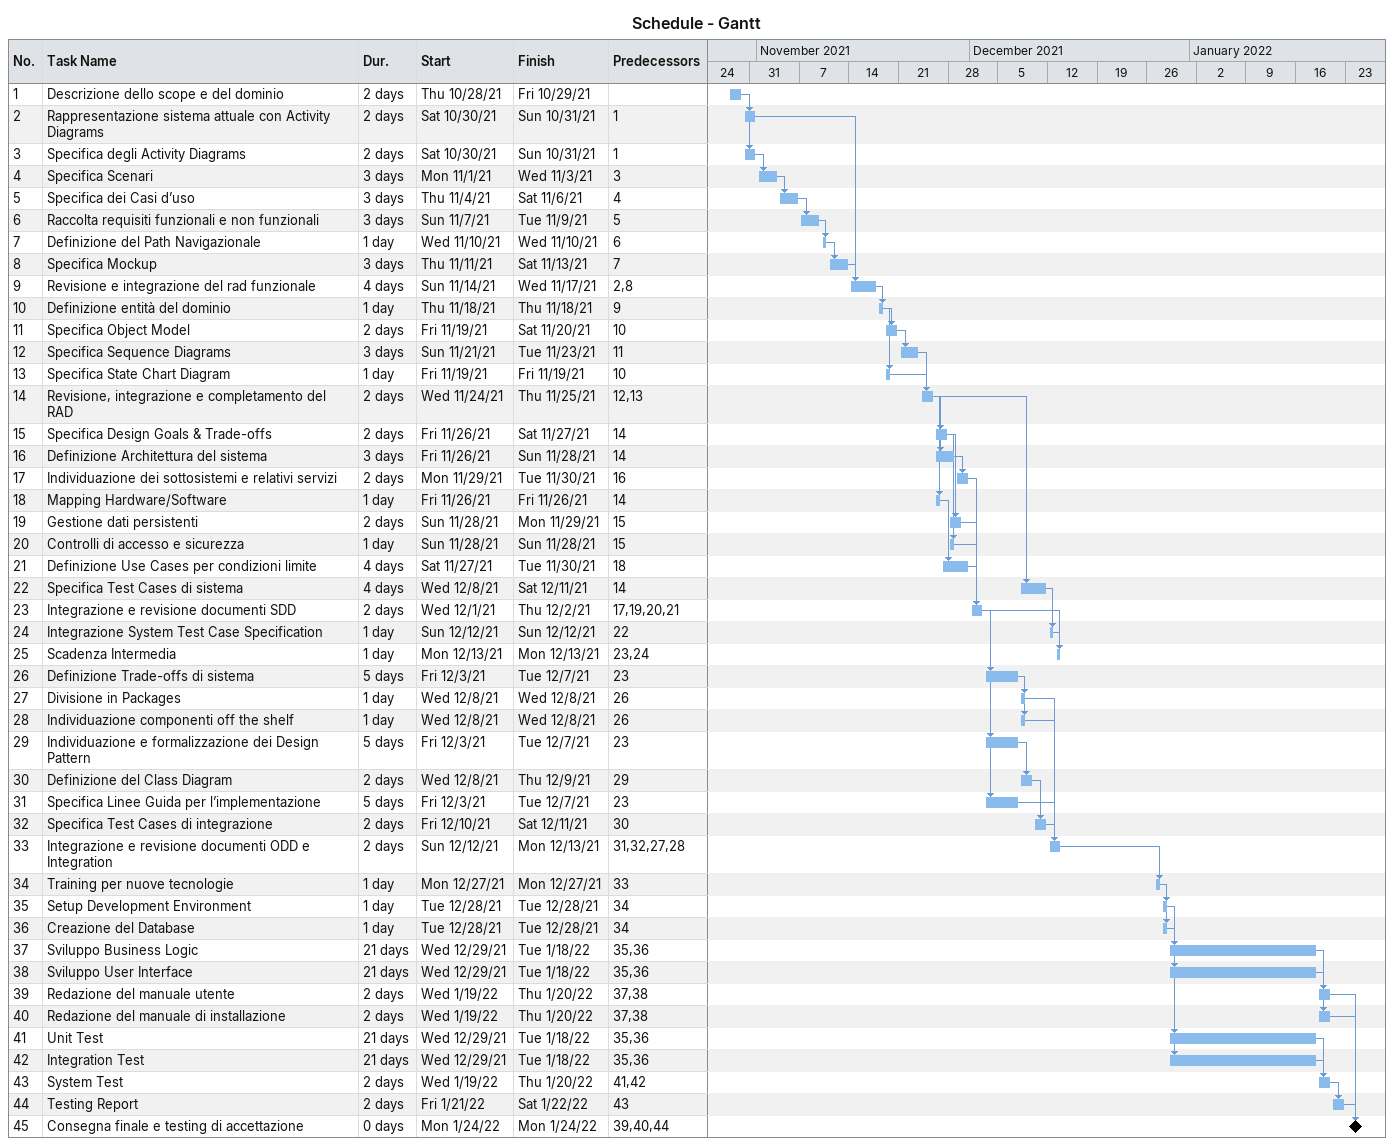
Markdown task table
Schedule - Gantt

| ID | Task | Duration | Start | Finish | Predecessors |
|---|---|---|---|---|---|
| 1 | Descrizione dello scope e del dominio | 2d | 2021-10-28 | 2021-10-29 |  |
| 2 | Rappresentazione sistema attuale con Activity Diagrams | 2d | 2021-10-30 | 2021-10-31 | 1 |
| 3 | Specifica degli Activity Diagrams | 2d | 2021-10-30 | 2021-10-31 | 1 |
| 4 | Specifica Scenari | 3d | 2021-11-01 | 2021-11-03 | 3 |
| 5 | Specifica dei Casi d’uso | 3d | 2021-11-04 | 2021-11-06 | 4 |
| 6 | Raccolta requisiti funzionali e non funzionali | 3d | 2021-11-07 | 2021-11-09 | 5 |
| 7 | Definizione del Path Navigazionale | 1d | 2021-11-10 | 2021-11-10 | 6 |
| 8 | Specifica Mockup | 3d | 2021-11-11 | 2021-11-13 | 7 |
| 9 | Revisione e integrazione del rad funzionale | 4d | 2021-11-14 | 2021-11-17 | 2, 8 |
| 10 | Definizione entità del dominio | 1d | 2021-11-18 | 2021-11-18 | 9 |
| 11 | Specifica Object Model | 2d | 2021-11-19 | 2021-11-20 | 10 |
| 12 | Specifica Sequence Diagrams | 3d | 2021-11-21 | 2021-11-23 | 11 |
| 13 | Specifica State Chart Diagram | 1d | 2021-11-19 | 2021-11-19 | 10 |
| 14 | Revisione, integrazione e completamento del RAD | 2d | 2021-11-24 | 2021-11-25 | 12, 13 |
| 15 | Specifica Design Goals & Trade-offs | 2d | 2021-11-26 | 2021-11-27 | 14 |
| 16 | Definizione Architettura del sistema | 3d | 2021-11-26 | 2021-11-28 | 14 |
| 17 | Individuazione dei sottosistemi e relativi servizi | 2d | 2021-11-29 | 2021-11-30 | 16 |
| 18 | Mapping Hardware/Software | 1d | 2021-11-26 | 2021-11-26 | 14 |
| 19 | Gestione dati persistenti | 2d | 2021-11-28 | 2021-11-29 | 15 |
| 20 | Controlli di accesso e sicurezza | 1d | 2021-11-28 | 2021-11-28 | 15 |
| 21 | Definizione Use Cases per condizioni limite | 4d | 2021-11-27 | 2021-11-30 | 18 |
| 22 | Specifica Test Cases di sistema | 4d | 2021-12-08 | 2021-12-11 | 14 |
| 23 | Integrazione e revisione documenti SDD | 2d | 2021-12-01 | 2021-12-02 | 17, 19, 20, 21 |
| 24 | Integrazione System Test Case Specification | 1d | 2021-12-12 | 2021-12-12 | 22 |
| 25 | Scadenza Intermedia | 1d | 2021-12-13 | 2021-12-13 | 23, 24 |
| 26 | Definizione Trade-offs di sistema | 5d | 2021-12-03 | 2021-12-07 | 23 |
| 27 | Divisione in Packages | 1d | 2021-12-08 | 2021-12-08 | 26 |
| 28 | Individuazione componenti off the shelf | 1d | 2021-12-08 | 2021-12-08 | 26 |
| 29 | Individuazione e formalizzazione dei Design Pattern | 5d | 2021-12-03 | 2021-12-07 | 23 |
| 30 | Definizione del Class Diagram | 2d | 2021-12-08 | 2021-12-09 | 29 |
| 31 | Specifica Linee Guida per l’implementazione | 5d | 2021-12-03 | 2021-12-07 | 23 |
| 32 | Specifica Test Cases di integrazione | 2d | 2021-12-10 | 2021-12-11 | 30 |
| 33 | Integrazione e revisione documenti ODD e Integration | 2d | 2021-12-12 | 2021-12-13 | 31, 32, 27, 28 |
| 34 | Training per nuove tecnologie | 1d | 2021-12-27 | 2021-12-27 | 33 |
| 35 | Setup Development Environment | 1d | 2021-12-28 | 2021-12-28 | 34 |
| 36 | Creazione del Database | 1d | 2021-12-28 | 2021-12-28 | 34 |
| 37 | Sviluppo Business Logic | 21d | 2021-12-29 | 2022-01-18 | 35, 36 |
| 38 | Sviluppo User Interface | 21d | 2021-12-29 | 2022-01-18 | 35, 36 |
| 39 | Redazione del manuale utente | 2d | 2022-01-19 | 2022-01-20 | 37, 38 |
| 40 | Redazione del manuale di installazione | 2d | 2022-01-19 | 2022-01-20 | 37, 38 |
| 41 | Unit Test | 21d | 2021-12-29 | 2022-01-18 | 35, 36 |
| 42 | Integration Test | 21d | 2021-12-29 | 2022-01-18 | 35, 36 |
| 43 | System Test | 2d | 2022-01-19 | 2022-01-20 | 41, 42 |
| 44 | Testing Report | 2d | 2022-01-21 | 2022-01-22 | 43 |
| 45 | Consegna finale e testing di accettazione | 0d | 2022-01-24 | 2022-01-24 | 39, 40, 44 |
